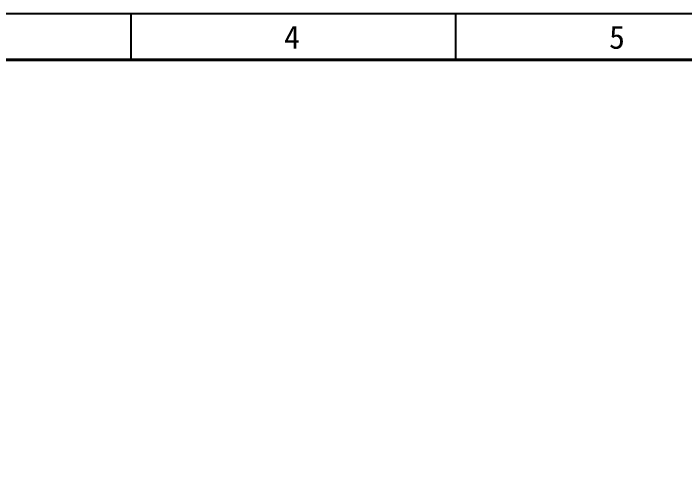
# Model space of a CAD drawing. Extents: x 59521 to 184406, y -1257 to 56672.
# Drawn here: x 67870 to 74404, y 21029 to 25588 of the extents above; entities that cross this region are included whole.
import ezdxf

# ---------------------------------------------------------------- set-up
doc = ezdxf.new("R2010")
doc.units = 0
doc.header["$MEASUREMENT"] = 0
doc.layers.get('0').update_dxf_attribs({"linetype": 'CONTINUOUS'})
doc.layers.add('FORM', color=7, linetype='CONTINUOUS')
doc.styles.add('KEHUA', font='STFANGSO.TTF')

# ---------------------------------------------------------------- blocks, each defined once
blk = doc.blocks.new('WET5Y56YRFTWEDFWRW536T4TE4RWEFWE')
at = {"layer": 'FORM', "color": 4}
for p, q in [((157516.5, -36495.1), (157516.5, -36823.5)), ((159815.1, -36495.1), (159815.1, -36823.5))]:
    blk.add_line(p, q, dxfattribs=at)
at = {"layer": 'FORM', "color": 6}
blk.add_lwpolyline([(150620.8, -36495.1), (178203.8, -36495.1), (178203.8, -56000.2), (150620.8, -56000.2)], close=True, dxfattribs=at)
at = {"layer": 'FORM', "color": 8, "lineweight": 40}
blk.add_lwpolyline([(150949.1, -55671.9), (177875.4, -55671.9), (177875.4, -36823.5), (150949.1, -36823.5)], close=True, dxfattribs=at)
at = {"layer": 'FORM', "color": 4, "style": 'KEHUA'}
for s, p in [('4', (158602, -36745.2)), ('5', (160900.6, -36745.2))]:
    blk.add_text(s, height=164.2, dxfattribs=at).set_placement(p)

msp = doc.modelspace()

# ---------------------------------------------------------------- block references
at = {"lineweight": -3, "xscale": 1.37632111327548, "yscale": 1.37632111327427, "zscale": 1.37632111327427}
msp.add_blockref('WET5Y56YRFTWEDFWRW536T4TE4RWEFWE', (-147781.572, 75817.136), dxfattribs=at)

doc.saveas('drawing.dxf')
